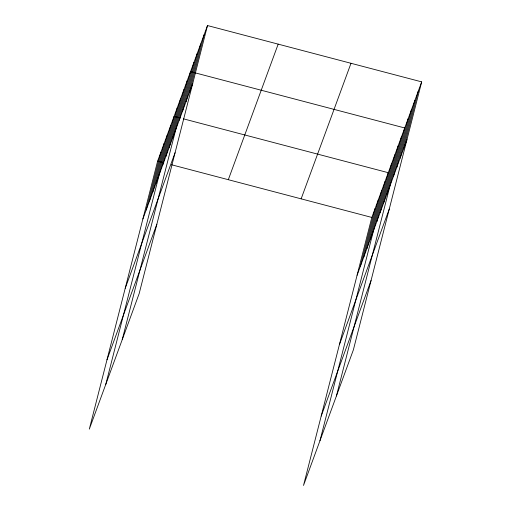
<?xml version="1.0" encoding="UTF-8"?>
<svg xmlns="http://www.w3.org/2000/svg" width="511" height="511" viewBox="0 0 511 511"><rect width="100%" height="100%" fill="white"/><g stroke="black" fill="none" stroke-linecap="round" stroke-linejoin="round"><path stroke-width="0.77" d="M207.492 25.55L157.631 161.112L89.316 429.125L139.177 293.563L207.492 25.55L421.684 81.875L353.369 349.888L303.508 485.45L371.823 217.437L421.684 81.875M146.184 209.983L160.92 152.163M149.474 201.034L164.216 143.214M152.77 192.085L167.506 134.272M156.059 183.142L170.795 125.323M105.771 384.393L174.085 116.374L180.23 117.99M162.639 165.245L177.374 107.431M165.928 156.302L180.664 98.482M169.218 147.353L183.96 89.534M172.514 138.404L187.25 80.585M122.225 339.655L190.539 71.642L404.731 127.967L336.417 395.98M179.195 120.238L193.931 62.425M182.58 111.021L197.323 53.201M185.972 101.804L200.708 43.984M189.364 92.587L204.1 34.767M360.376 266.308L375.112 208.488M363.666 257.359L378.408 199.539M366.962 248.41L381.698 190.597M370.251 239.467L384.987 181.648M319.963 440.712L388.277 172.699L183.302 118.801M376.831 221.57L391.567 163.756M380.12 212.621L394.862 154.807M383.416 203.678L398.152 145.859M386.706 194.729L401.442 136.91M393.387 176.563L408.123 118.75M396.772 167.346L411.515 109.526M400.164 158.129L414.9 100.309M403.556 148.912L418.292 91.092M142.895 218.932L192.756 83.37M125.214 288.293L175.075 152.732M106.997 359.763L156.858 224.201M228.315 179.7L278.176 44.138M301.139 198.849L351 63.287M357.087 275.25L406.948 139.695M339.406 344.618L389.267 209.056M321.189 416.088L371.05 280.526M157.631 161.112L163.775 162.728M171.46 164.746L371.823 217.437"/></g></svg>
